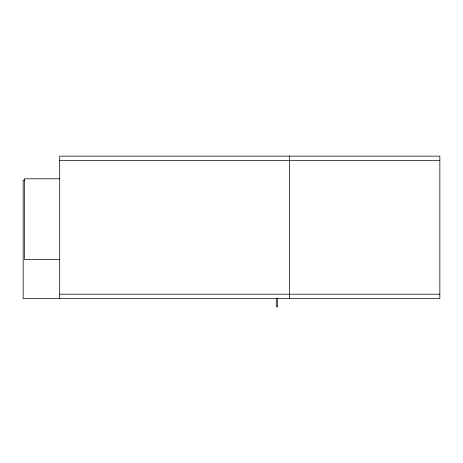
<?xml version="1.0" encoding="UTF-8"?>
<svg xmlns="http://www.w3.org/2000/svg" width="463" height="463" viewBox="0 0 463 463"><rect width="100%" height="100%" fill="white"/><g stroke="black" fill="none" stroke-linecap="round" stroke-linejoin="round"><path stroke-width="0.69" d="M59.686 160.592L439.85 160.592M59.686 178.787L24.481 178.787L24.481 259.459L59.686 259.459M24.585 180.171L23.15 180.171L23.15 298.641L439.85 298.641L439.85 156.141L59.686 156.141L59.686 298.641M59.686 294.184L439.85 294.184M289.346 156.141L289.346 298.641M277.574 298.189L277.574 306.859L276.284 306.859L276.284 298.189"/></g></svg>
